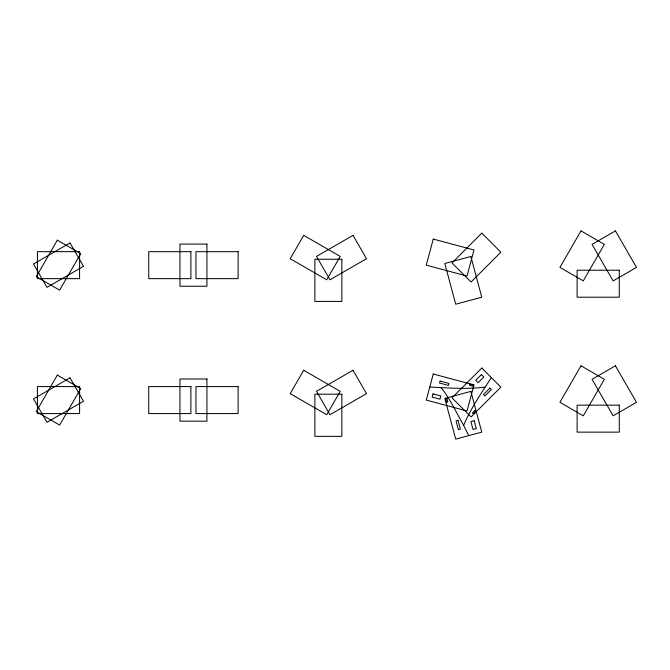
<?xml version="1.0" encoding="UTF-8"?>
<svg xmlns="http://www.w3.org/2000/svg" width="670" height="670" viewBox="0 0 670 670"><rect width="100%" height="100%" fill="white"/><g stroke="black" fill="none" stroke-linecap="round" stroke-linejoin="round"><path stroke-width="1" d="M468.74 435.626L463.64 425.366C470.784 408.449 481.303 393.148 491.336 377.587M484.996 387.126C466.772 389.412 448.264 387.955 429.772 387.042M441.203 387.754C450.382 399.22 456.27 412.578 463.64 425.366M433.264 239.081L426.279 265.144L467.007 276.057L473.992 249.994L433.264 239.081M433.264 374.002L426.279 400.074L467.007 410.986L473.992 384.923L433.264 374.002M433.013 393.843L432.142 397.101L439.956 399.194L440.835 395.937L433.013 393.843M440.098 381.079L439.579 383.031L448.372 385.392L448.9 383.433L440.098 381.079M469.921 384.186L469.62 385.325L473.037 386.247L473.347 385.099L469.921 384.186M57.36 240.153L36.281 276.668L59.647 290.16L80.727 253.645L57.36 240.153M57.36 375.083L36.281 411.598L59.647 425.09L80.727 388.575L57.36 375.083M303.703 235.346L290.202 258.712L326.726 279.792L340.218 256.426L303.703 235.346M303.703 370.267L290.202 393.642L326.726 414.722L340.218 391.355L303.703 370.267M580.999 230.882L559.911 267.397L583.285 280.889L604.365 244.374L580.999 230.882M580.999 365.803L559.911 402.318L583.285 415.81L604.365 379.295L580.999 365.803M481.797 233.118L451.982 262.933L471.06 282.02L500.875 252.205L481.797 233.118M481.797 368.048L451.982 397.863L471.06 416.941L500.875 387.126L481.797 368.048M481.437 374.605L475.708 380.334L478.095 382.721L483.824 376.992L481.437 374.605M489.904 388.081L483.464 394.521L484.896 395.953L491.336 389.513L489.904 388.081M474.921 410.45L472.417 412.954L473.255 413.792L475.759 411.288L474.921 410.45M70.015 242.934L33.5 264.014L46.992 287.388L83.507 266.3L70.015 242.934M70.015 377.863L33.5 398.943L46.992 422.309L83.507 401.229L70.015 377.863M353.015 235.346L316.5 256.426L329.992 279.792L366.507 258.712L353.015 235.346M353.015 370.267L316.5 391.355L329.992 414.722L366.507 393.642L353.015 370.267M615.42 230.882L592.045 244.374L613.134 280.889L636.5 267.397L615.42 230.882M615.42 365.803L592.045 379.295L613.134 415.81L636.5 402.318L615.42 365.803M470.859 256.484L444.796 263.469L455.709 304.197L481.772 297.212L470.859 256.484M470.859 391.406L444.796 398.39L455.709 439.118L481.772 432.133L470.859 391.406M446.923 398.524L445.776 398.834L446.697 402.251L447.836 401.95L446.923 398.524M458.004 420.341L456.052 420.869L458.406 429.663L460.365 429.143L458.004 420.341M474.176 420.727L470.918 421.597L473.012 429.42L476.269 428.549L474.176 420.727M206.921 244.081L179.937 244.081L179.937 286.241L206.921 286.241L206.921 244.081M79.588 251.669L37.419 251.669L37.419 278.653L79.588 278.653L79.588 251.669M190.9 251.669L148.732 251.669L148.732 278.653L190.9 278.653L190.9 251.669M238.126 251.669L195.958 251.669L195.958 278.653L238.126 278.653L238.126 251.669M341.851 259.257L314.866 259.257L314.866 301.425L341.851 301.425L341.851 259.257M619.289 270.219L577.121 270.219L577.121 297.204L619.289 297.204L619.289 270.219M206.921 379.002L179.937 379.002L179.937 421.17L206.921 421.17L206.921 379.002M79.588 386.59L37.419 386.59L37.419 413.574L79.588 413.574L79.588 386.59M190.9 386.59L148.732 386.59L148.732 413.574L190.9 413.574L190.9 386.59M238.126 386.59L195.958 386.59L195.958 413.574L238.126 413.574L238.126 386.59M341.851 394.186L314.866 394.186L314.866 436.346L341.851 436.346L341.851 394.186M619.289 405.149L577.121 405.149L577.121 432.133L619.289 432.133L619.289 405.149"/></g></svg>
